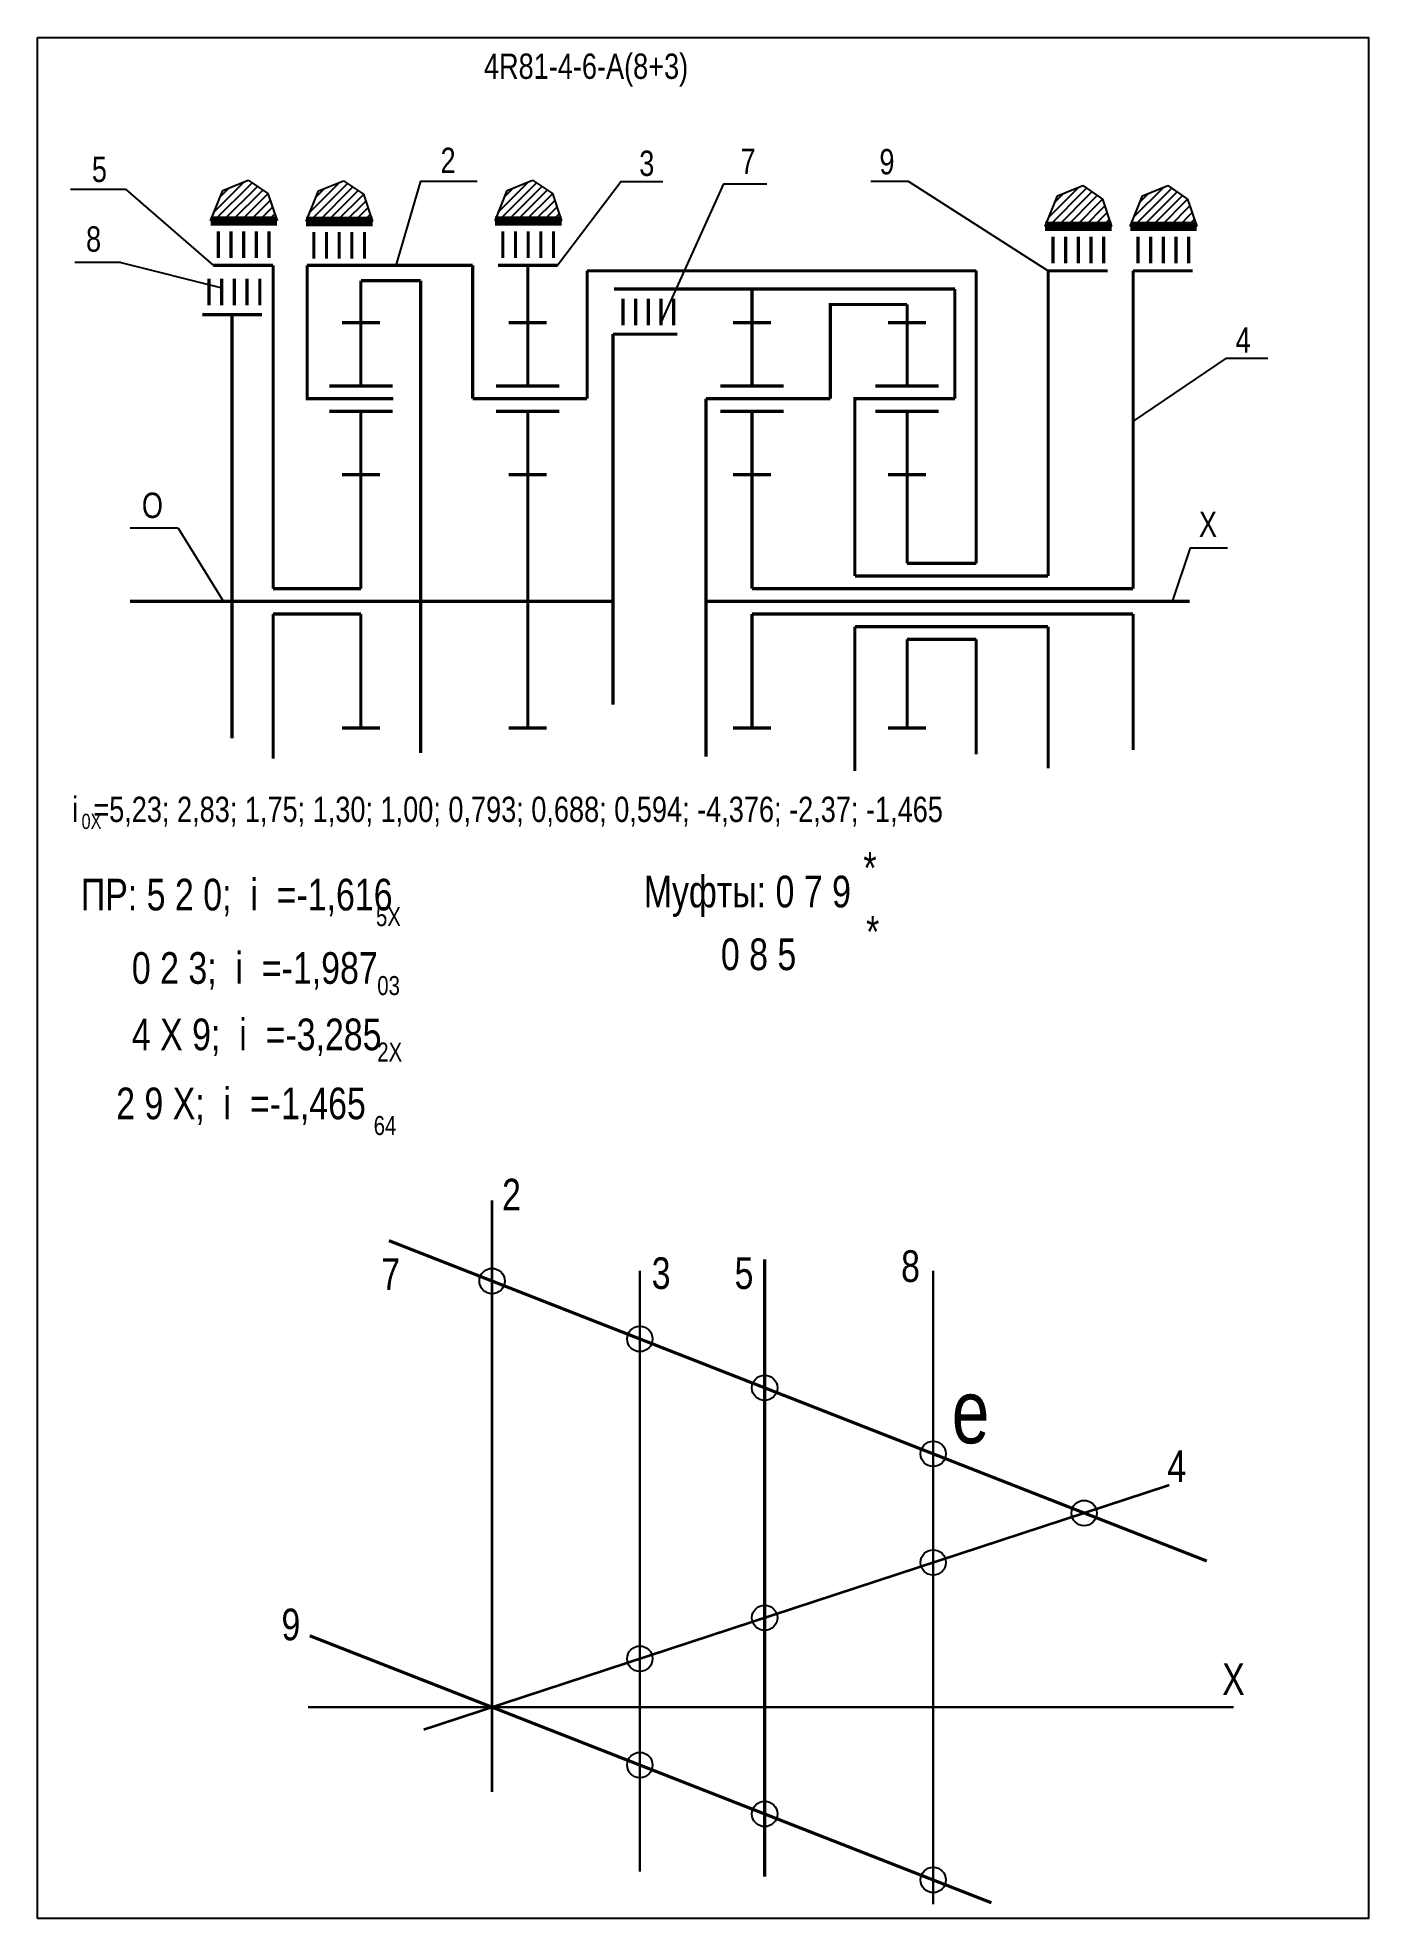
# Model space of a CAD drawing. Extents: x -352 to -142, y 153 to 450.
import ezdxf

# ---------------------------------------------------------------- set-up
doc = ezdxf.new("R2010")
doc.units = 0
doc.header["$LTSCALE"] = 15
doc.layers.get('0').update_dxf_attribs({"linetype": 'CONTINUOUS'})
doc.layers.add('DIM', color=92, linetype='CONTINUOUS')
doc.layers.add('MAIN', color=5, linetype='CONTINUOUS')
doc.styles.add('AMK', font='amk.shx', dxfattribs={"width": 0.8})

msp = doc.modelspace()

# ---------------------------------------------------------------- hatches: boundary and pattern name
at = {"layer": 'DIM'}
h = msp.add_hatch(dxfattribs=at)
h.set_pattern_fill('_USER', color=0, angle=45, style=0, pattern_type=0)
h.set_pattern_definition([(45, (-72.9048, -4.7831), (-0.7071068, 0.7071068), [])])
h.paths.add_polyline_path([(-323.2, 425.74), (-325.14, 420.92), (-314.65, 420.92), (-316.1, 425.24), (-319.21, 427.35)])
h = msp.add_hatch(dxfattribs=at)
h.set_pattern_fill('_USER', color=0, angle=45, style=0, pattern_type=0)
h.set_pattern_definition([(45, (-57.8362, -4.8705), (-0.7071068, 0.7071068), [])])
h.paths.add_polyline_path([(-308.13, 425.65), (-310.08, 420.83), (-299.58, 420.83), (-301.03, 425.15), (-304.14, 427.27)])
h = msp.add_hatch(dxfattribs=at)
h.set_pattern_fill('_USER', color=0, angle=45, style=0, pattern_type=0)
h.set_pattern_definition([(45, (-28.0108, -4.7831), (-0.7071068, 0.7071068), [])])
h.paths.add_polyline_path([(-278.31, 425.74), (-280.25, 420.92), (-269.75, 420.92), (-271.2, 425.24), (-274.32, 427.35)])
h = msp.add_hatch(dxfattribs=at)
h.set_pattern_fill('_USER', color=0, angle=45, style=0, pattern_type=0)
h.set_pattern_definition([(45, (58.8019, -5.6402), (-0.7071068, 0.7071068), [])])
h.paths.add_polyline_path([(-191.49, 424.88), (-193.44, 420.06), (-182.94, 420.06), (-184.39, 424.38), (-187.51, 426.5)])
h = msp.add_hatch(dxfattribs=at)
h.set_pattern_fill('_USER', color=0, angle=45, style=0, pattern_type=0)
h.set_pattern_definition([(45, (72.2208, -5.6385), (-0.7071068, 0.7071068), [])])
h.paths.add_polyline_path([(-178.07, 424.88), (-180.02, 420.06), (-169.52, 420.06), (-170.97, 424.38), (-174.09, 426.5)])

# ---------------------------------------------------------------- linework, layer by layer
at = {"const_width": 0.4}
for points in [[(-280.72, 266.24), (-280.72, 172.82)], [(-257.4, 255.14), (-257.4, 160.27)], [(-211.1, 255.14), (-211.1, 155.11)], [(-291.52, 182.67), (-173.85, 221.29)]]:
    msp.add_lwpolyline(points, dxfattribs=at)
at = {"layer": 'DIM', "color": 0}
for p, q in [((-347.27, 425.95), (-338.54, 425.95)), ((-338.54, 425.95), (-324.68, 413.9)), ((-325.14, 420.92), (-323.2, 425.74)), ((-323.2, 425.74), (-319.21, 427.35)), ((-319.21, 427.35), (-316.1, 425.24)), ((-316.1, 425.24), (-314.65, 420.92)), ((-310.08, 420.83), (-308.13, 425.65)), ((-308.13, 425.65), (-304.14, 427.27)), ((-304.14, 427.27), (-301.03, 425.15)), ((-301.03, 425.15), (-299.58, 420.83)), ((-292, 427.2), (-295.9, 413.9)), ((-292, 427.2), (-283.07, 427.2)), ((-280.25, 420.92), (-278.31, 425.74)), ((-278.31, 425.74), (-274.32, 427.35)), ((-274.32, 427.35), (-271.2, 425.24)), ((-271.2, 425.24), (-269.75, 420.92)), ((-260.33, 427.17), (-270.37, 413.9)), ((-260.33, 427.17), (-253.76, 427.17)), ((-244.2, 426.79), (-254.05, 404.96)), ((-244.2, 426.79), (-237.34, 426.79)), ((-220.97, 427.18), (-215.06, 427.18)), ((-215.06, 427.18), (-192.97, 413.04)), ((-193.44, 420.06), (-191.49, 424.88)), ((-191.49, 424.88), (-187.51, 426.5)), ((-187.51, 426.5), (-184.39, 424.38)), ((-180.02, 420.06), (-178.07, 424.88)), ((-178.07, 424.88), (-174.09, 426.5)), ((-174.09, 426.5), (-170.97, 424.38)), ((-184.39, 424.38), (-182.94, 420.06)), ((-170.97, 424.38), (-169.52, 420.06)), ((-323.89, 420.73), (-316.98, 420.73)), ((-279, 420.73), (-272.08, 420.73)), ((-192.19, 419.87), (-185.27, 419.87)), ((-178.77, 419.87), (-171.85, 419.87)), ((-339.31, 414.38), (-346.57, 414.38)), ((-339.31, 414.38), (-323.38, 410.35)), ((-164.86, 399.25), (-179.55, 389.31)), ((-164.86, 399.25), (-158.3, 399.25)), ((-330.24, 372.4), (-337.84, 372.4)), ((-330.24, 372.4), (-323.1, 360.84)), ((-170.55, 369.3), (-173.37, 360.84)), ((-170.55, 369.3), (-164.64, 369.3))]:
    msp.add_line(p, q, dxfattribs=at)
for points, const_width in [([(-315.27, 413.9), (-315.27, 362.84)], 0.5), ([(-305.67, 392.84), (-309.9, 392.84), (-309.9, 413.9)], 0.5), ([(-283.78, 413.9), (-309.9, 413.9)], 0.5), ([(-283.78, 392.84), (-283.78, 413.9)], 0.5), ([(-265.72, 392.84), (-265.72, 413.04)], 0.5), ([(-204.32, 413.04), (-265.72, 413.04)], 0.5), ([(-204.32, 413.04), (-204.32, 366.84)], 0.5), ([(-192.97, 413.04), (-192.97, 364.84)], 0.5), ([(-179.55, 362.84), (-179.55, 413.04)], 0.5), ([(-301.42, 411.49), (-291.99, 411.49)], 0.5), ([(-291.99, 411.49), (-291.99, 336.91)], 0.5), ([(-207.68, 410.18), (-261.5, 410.18)], 0.5), ([(-207.68, 392.84), (-207.68, 410.18)], 0.5), ([(-215.22, 407.73), (-227.33, 407.73), (-227.33, 392.84)], 0.5), ([(-326.44, 406.11), (-317.05, 406.11)], 0.5), ([(-321.75, 406.11), (-321.75, 339.22)], 0.5), ([(-261.64, 344.52), (-261.64, 403.04)], 0.5), ([(-246.97, 392.84), (-246.97, 336.31)], 0.5), ([(-220.41, 392.84), (-223.46, 392.84), (-223.46, 364.84)], 0.5), ([(-215.22, 366.84), (-204.32, 366.84)], 0.5), ([(-315.27, 362.84), (-301.42, 362.84)], 0.5), ([(-239.7, 362.84), (-179.55, 362.84)], 0.5), ([(-223.46, 364.84), (-192.97, 364.84)], 0.5), ([(-207.68, 362.84), (-193.87, 362.84)], 0.5), ([(-337.85, 360.84), (-261.64, 360.84)], 0.5), ([(-246.97, 360.84), (-170.63, 360.84)], 0.5), ([(-239.7, 360.84), (-209.09, 360.84)], 0.5), ([(-315.27, 358.84), (-301.42, 358.84)], 0.5), ([(-315.27, 358.84), (-315.27, 335.99)], 0.5), ([(-239.7, 358.84), (-179.55, 358.84)], 0.5), ([(-223.46, 356.84), (-192.97, 356.84)], 0.5), ([(-223.46, 356.84), (-223.46, 334.06)], 0.5), ([(-207.68, 358.84), (-193.87, 358.84)], 0.5), ([(-192.97, 356.84), (-192.97, 334.49)], 0.5), ([(-179.55, 337.38), (-179.55, 358.84)], 0.5), ([(-215.22, 354.84), (-204.32, 354.84)], 0.5), ([(-204.32, 354.84), (-204.32, 336.71)], 0.5), ([(-167.93, 209.3), (-296.99, 259.89)], 0.5), ([(-237.7, 256.94), (-237.7, 159.48)], 0.5), ([(-201.92, 155.33), (-309.5, 197.5)], 0.5), ([(-309.78, 186.22), (-163.68, 186.22)], 0.4)]:
    msp.add_lwpolyline(points, dxfattribs=dict(at, const_width=const_width))
for centre in [(-280.72, 253.51), (-257.4, 244.37), (-237.7, 236.65), (-211.1, 226.22), (-187.29, 216.88), (-211.1, 209.07), (-237.7, 200.34), (-257.4, 193.87), (-257.4, 177.08), (-237.7, 169.36), (-211.1, 158.93)]:
    msp.add_circle(centre, 2, dxfattribs=at)
at = {"layer": 'MAIN'}
for points in [[(-352.43, 152.87), (-352.43, 449.87)], [(-352.43, 449.87), (-142.43, 449.87), (-142.43, 152.87), (-352.43, 152.87)]]:
    msp.add_lwpolyline(points, dxfattribs=at)
at = {"layer": 'MAIN', "color": 0}
for points, const_width in [([(-325.14, 420.92), (-314.65, 420.92)], 1.5), ([(-315.91, 419.27), (-315.91, 415.07)], 0.5), ([(-310.08, 420.83), (-299.58, 420.83)], 1.5), ([(-300.84, 419.18), (-300.84, 414.98)], 0.5), ([(-280.25, 420.92), (-269.75, 420.92)], 1.5), ([(-271.02, 419.27), (-271.02, 415.07)], 0.5), ([(-193.44, 420.06), (-182.94, 420.06)], 1.5), ([(-180.02, 420.06), (-169.52, 420.06)], 1.5), ([(-184.21, 418.41), (-184.21, 414.21)], 0.5), ([(-170.79, 418.41), (-170.79, 414.21)], 0.5), ([(-324.68, 413.9), (-315.27, 413.9)], 0.5), ([(-279.79, 413.9), (-270.37, 413.9)], 0.5), ([(-275.08, 404.84), (-275.08, 413.9)], 0.5), ([(-192.97, 413.04), (-183.56, 413.04)], 0.5), ([(-179.55, 413.04), (-170.14, 413.04)], 0.5), ([(-317.38, 411.81), (-317.38, 407.61)], 0.5), ([(-301.42, 404.84), (-301.42, 411.49)], 0.5), ([(-239.7, 394.84), (-239.7, 410.18)], 0.5), ([(-252.05, 408.62), (-252.05, 404.42)], 0.5), ([(-215.22, 394.84), (-215.22, 407.73)], 0.5), ([(-301.42, 404.84), (-304.42, 404.84)], 0.5), ([(-301.42, 394.84), (-301.42, 404.84)], 0.5), ([(-301.42, 404.84), (-298.42, 404.84)], 0.5), ([(-275.08, 404.84), (-278.08, 404.84)], 0.5), ([(-275.08, 394.84), (-275.08, 404.84)], 0.5), ([(-275.08, 404.84), (-272.08, 404.84)], 0.5), ([(-239.7, 404.84), (-242.7, 404.84)], 0.5), ([(-239.7, 404.84), (-236.7, 404.84)], 0.5), ([(-215.22, 404.84), (-218.22, 404.84)], 0.5), ([(-215.22, 404.84), (-212.22, 404.84)], 0.5), ([(-261.64, 403.04), (-251.47, 403.04)], 0.5), ([(-296.29, 392.84), (-305.67, 392.84)], 0.5), ([(-265.72, 392.84), (-283.78, 392.84)], 0.5), ([(-227.33, 392.84), (-246.97, 392.84)], 0.5), ([(-207.68, 392.84), (-220.41, 392.84)], 0.5), ([(-301.42, 390.84), (-306.42, 390.84)], 0.5), ([(-301.42, 380.84), (-301.42, 390.84), (-296.42, 390.84)], 0.5), ([(-275.08, 390.84), (-280.08, 390.84)], 0.5), ([(-275.08, 380.84), (-275.08, 390.84), (-270.08, 390.84)], 0.5), ([(-239.7, 390.84), (-244.7, 390.84)], 0.5), ([(-239.7, 380.84), (-239.7, 390.84), (-234.7, 390.84)], 0.5), ([(-215.22, 390.84), (-220.22, 390.84)], 0.5), ([(-215.22, 380.84), (-215.22, 390.84), (-210.22, 390.84)], 0.5), ([(-301.42, 380.84), (-304.42, 380.84)], 0.5), ([(-301.42, 362.84), (-301.42, 380.84)], 0.5), ([(-301.42, 380.84), (-298.42, 380.84)], 0.5), ([(-275.08, 380.84), (-278.08, 380.84)], 0.5), ([(-275.08, 360.84), (-275.08, 380.84)], 0.5), ([(-275.08, 380.84), (-272.08, 380.84)], 0.5), ([(-239.7, 380.84), (-242.7, 380.84)], 0.5), ([(-239.7, 362.84), (-239.7, 380.84)], 0.5), ([(-239.7, 380.84), (-236.7, 380.84)], 0.5), ([(-215.22, 380.84), (-218.22, 380.84)], 0.5), ([(-215.22, 366.84), (-215.22, 380.84)], 0.5), ([(-215.22, 380.84), (-212.22, 380.84)], 0.5), ([(-275.08, 360.84), (-275.08, 340.84)], 0.5), ([(-301.42, 358.84), (-301.42, 340.84)], 0.5), ([(-239.7, 358.84), (-239.7, 340.84)], 0.5), ([(-215.22, 354.84), (-215.22, 340.84)], 0.5), ([(-301.42, 340.84), (-304.42, 340.84)], 0.5), ([(-301.42, 340.84), (-298.42, 340.84)], 0.5), ([(-275.08, 340.84), (-278.08, 340.84)], 0.5), ([(-275.08, 340.84), (-272.08, 340.84)], 0.5), ([(-239.7, 340.84), (-242.7, 340.84)], 0.5), ([(-239.7, 340.84), (-236.7, 340.84)], 0.5), ([(-215.22, 340.84), (-218.22, 340.84)], 0.5), ([(-215.22, 340.84), (-212.22, 340.84)], 0.5)]:
    msp.add_lwpolyline(points, dxfattribs=dict(at, const_width=const_width))
for points in [[(-323.91, 419.27, 0.5, 0.5, 0), (-323.91, 415.07, 0.5, 0.5, 0)], [(-321.91, 419.27, 0.5, 0.5, 0), (-321.91, 415.07, 0.5, 0.5, 0)], [(-319.91, 419.27, 0.5, 0.5, 0), (-319.91, 415.07, 0.5, 0.5, 0)], [(-317.91, 419.27, 0.5, 0.5, 0), (-317.91, 415.07, 0.5, 0.5, 0)], [(-308.84, 419.18, 0.5, 0.5, 0), (-308.84, 414.98, 0.5, 0.5, 0)], [(-306.84, 419.18, 0.5, 0.5, 0), (-306.84, 414.98, 0.5, 0.5, 0)], [(-304.84, 419.18, 0.5, 0.5, 0), (-304.84, 414.98, 0.5, 0.5, 0)], [(-302.84, 419.18, 0.5, 0.5, 0), (-302.84, 414.98, 0.5, 0.5, 0)], [(-279.02, 419.27, 0.5, 0.5, 0), (-279.02, 415.07, 0.5, 0.5, 0)], [(-277.02, 419.27, 0.5, 0.5, 0), (-277.02, 415.07, 0.5, 0.5, 0)], [(-275.02, 419.27, 0.5, 0.5, 0), (-275.02, 415.07, 0.5, 0.5, 0)], [(-273.02, 419.27, 0.5, 0.5, 0), (-273.02, 415.07, 0.5, 0.5, 0)], [(-192.21, 418.41, 0.5, 0.5, 0), (-192.21, 414.21, 0.5, 0.5, 0)], [(-190.21, 418.41, 0.5, 0.5, 0), (-190.21, 414.21, 0.5, 0.5, 0)], [(-188.21, 418.41, 0.5, 0.5, 0), (-188.21, 414.21, 0.5, 0.5, 0)], [(-186.21, 418.41, 0.5, 0.5, 0), (-186.21, 414.21, 0.5, 0.5, 0)], [(-178.79, 418.41, 0.5, 0.5, 0), (-178.79, 414.21, 0.5, 0.5, 0)], [(-176.79, 418.41, 0.5, 0.5, 0), (-176.79, 414.21, 0.5, 0.5, 0)], [(-174.79, 418.41, 0.5, 0.5, 0), (-174.79, 414.21, 0.5, 0.5, 0)], [(-172.79, 418.41, 0.5, 0.5, 0), (-172.79, 414.21, 0.5, 0.5, 0)], [(-325.38, 411.81, 0.5, 0.5, 0), (-325.38, 407.61, 0.5, 0.5, 0)], [(-323.38, 411.81, 0.5, 0.5, 0), (-323.38, 407.61, 0.5, 0.5, 0)], [(-321.38, 411.81, 0.5, 0.5, 0), (-321.38, 407.61, 0.5, 0.5, 0)], [(-319.38, 411.81, 0.5, 0.5, 0), (-319.38, 407.61, 0.5, 0.5, 0)], [(-260.05, 408.62, 0.5, 0.5, 0), (-260.05, 404.42, 0.5, 0.5, 0)], [(-258.05, 408.62, 0.5, 0.5, 0), (-258.05, 404.42, 0.5, 0.5, 0)], [(-256.05, 408.62, 0.5, 0.5, 0), (-256.05, 404.42, 0.5, 0.5, 0)], [(-254.05, 408.62, 0.5, 0.5, 0), (-254.05, 404.42, 0.5, 0.5, 0)], [(-296.42, 394.84, 0.5, 0.5, 0), (-306.42, 394.84, 0.5, 0.5, 0)], [(-270.08, 394.84, 0.5, 0.5, 0), (-280.08, 394.84, 0.5, 0.5, 0)], [(-234.7, 394.84, 0.5, 0.5, 0), (-244.7, 394.84, 0.5, 0.5, 0)], [(-210.22, 394.84, 0.5, 0.5, 0), (-220.22, 394.84, 0.5, 0.5, 0)]]:
    msp.add_lwpolyline(points, format="xyseb", dxfattribs=at)

# ---------------------------------------------------------------- texts
at = {"layer": 'DIM', "color": 0, "style": 'AMK', "width": 0.8}
for s, height, p in [('4R81-4-6-A(8+3)', 4, (-282, 443.35)), ('5', 4, (-343.87, 427.06)), ('2', 4, (-288.85, 428.49)), ('3', 4, (-257.49, 428.02)), ('7', 4, (-241.52, 428.35)), ('9', 4, (-219.59, 428.28)), ('8', 4, (-344.79, 416.07)), ('4', 4, (-163.38, 400.13)), ('O', 4, (-335.98, 374.01)), ('X', 4, (-169.17, 371.02)), ('i  =5,23; 2,83; 1,75; 1,30; 1,00; 0,793; 0,688; 0,594; -4,376; -2,37; -1,465', 4, (-346.97, 326)), ('0X', 2.4, (-345.5, 324.9)), ('*', 5, (-222.12, 316.25)), (' ПР: 5 2 0;  i  =-1,616', 5, (-347.1, 312.04)), ('Муфты: 0 7 9', 5, (-256.78, 312.52)), ('5X', 3, (-299.04, 309.56)), ('*', 5, (-221.69, 306.18)), ('       0 8 5', 5, (-255.01, 302.61)), ('    0 2 3;  i  =-1,987', 5, (-343.51, 300.45)), ('03', 3, (-298.83, 298.67)), ('    4 X 9;  i  =-3,285', 5, (-343.51, 289.96)), ('2X', 3, (-298.83, 288.18)), ('     2 9 X;  i  =-1,465', 5, (-347.47, 279.06)), ('64', 3, (-299.4, 276.57)), ('2', 5, (-279.14, 264.66)), ('8', 5, (-216.17, 253.37)), ('7', 5, (-298.21, 252.12)), ('3', 5, (-255.53, 252.26)), ('5', 5, (-242.45, 252.26)), ('e', 10, (-208.18, 227.89)), ('4', 5, (-174.15, 221.76)), ('9', 5, (-313.95, 196.78)), ('X', 5, (-165.5, 188.14))]:
    msp.add_text(s, height=height, dxfattribs=at).set_placement(p)

doc.saveas('drawing.dxf')
